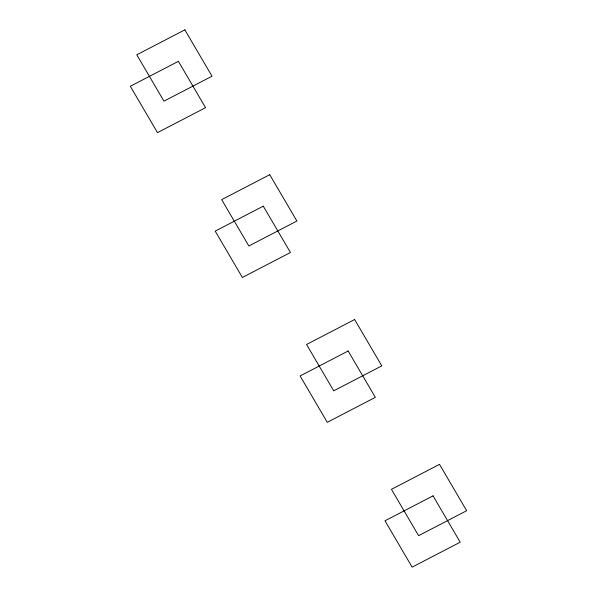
<?xml version="1.0" encoding="UTF-8"?>
<svg xmlns="http://www.w3.org/2000/svg" width="597" height="597" viewBox="0 0 597 597"><rect width="100%" height="100%" fill="white"/><g stroke="black" fill="none" stroke-linecap="round" stroke-linejoin="round"><path stroke-width="0.9" d="M184.854 29.85L136.788 54.805L163.951 101.154L212.017 76.2L184.854 29.85M178.391 61.327L130.325 86.289L157.489 132.631L205.555 107.676L178.391 61.327M269.74 174.69L221.674 199.644L248.837 245.994L296.903 221.039L269.74 174.69M263.277 206.166L215.211 231.121L242.375 277.471L290.44 252.516L263.277 206.166M354.625 319.529L306.56 344.484L333.723 390.834L381.789 365.879L354.625 319.529M348.163 351.006L300.097 375.961L327.26 422.31L375.326 397.356L348.163 351.006M439.511 464.369L391.445 489.324L418.609 535.673L466.675 510.711L439.511 464.369M433.049 495.846L384.983 520.8L412.146 567.15L460.212 542.195L433.049 495.846"/></g></svg>
